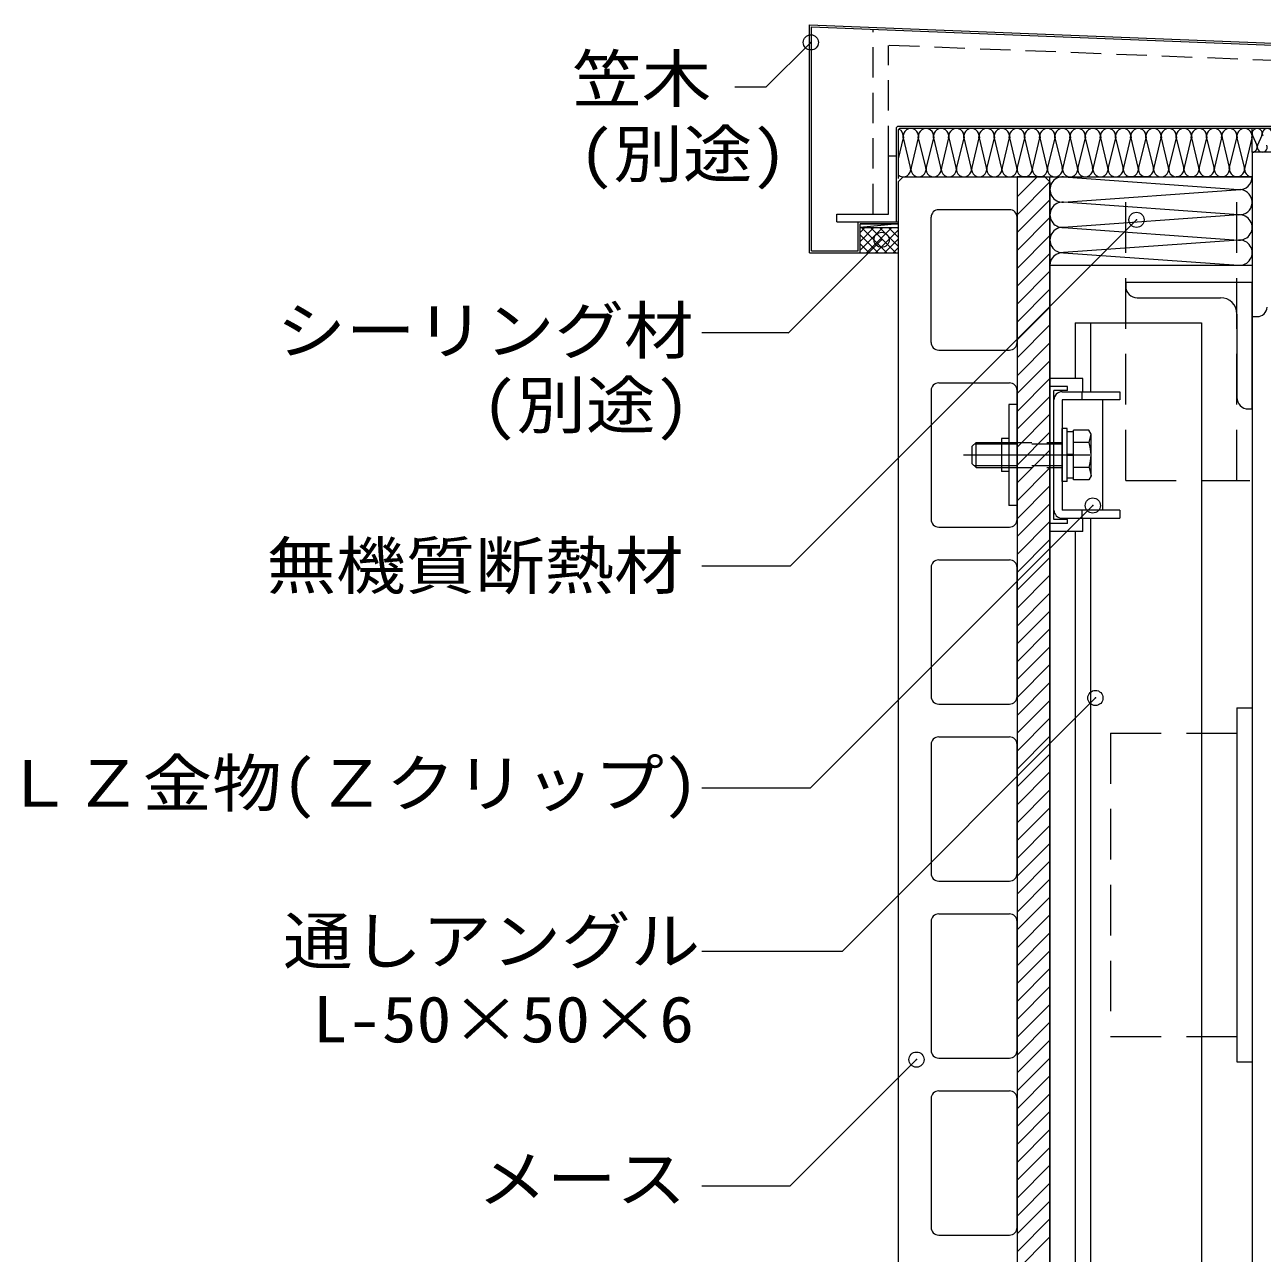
# Model space of a CAD drawing. Units: millimetres on the paper, enlarged 4 times, with parts at other scales. Extents: x -765 to 775, y -516 to 524.
# Drawn here: x -255.6 to -59.8, y -222.2 to -27.8 of the extents above; entities that cross this region are included whole.
import ezdxf
from ezdxf.enums import TextEntityAlignment as Align

# ---------------------------------------------------------------- set-up
doc = ezdxf.new("R2010")
doc.units = ezdxf.units.MM
doc.header["$LTSCALE"] = 4
doc.header["$PDMODE"] = 32
doc.header["$PDSIZE"] = 2.4
for name, pattern in [('CHAIN1', [8, 5, -1, 1, -1]), ('DASHED1', [1.8, 1.2, -0.6]), ('DASHED2', [3, 2, -1]), ('DASHED3', [4, 3, -1])]:
    doc.linetypes.add(name, pattern=pattern)
for name, color, linetype, lineweight in [('0-0_メース', 2, 'Continuous', 18), ('0-1_躯体', 7, 'Continuous', 18), ('0-2_金物', 2, 'Continuous', 18), ('0-3_鋼材', 3, 'Continuous', 18), ('0-4_その他資材', 7, 'Continuous', 18), ('0-5_建具', 7, 'Continuous', 18), ('0-9_部材名・寸法', 7, 'Continuous', 18)]:
    doc.layers.add(name, color=color, linetype=linetype, lineweight=lineweight)
doc.styles.add('ＭＳ ゴシック', font='')
doc.styles.get('ＭＳ ゴシック').set_extended_font_data('MS Gothic')

msp = doc.modelspace()

# ---------------------------------------------------------------- linework, layer by layer
at = {"layer": '0-0_メース'}
for p, q in [((-116.594, -51.9), (-117.393, -52.7)), ((-117.393, -52.7), (-117.393, -287.1)), ((-93.394, -52.7), (-93.394, -287.1)), ((-112.194, -78.1), (-112.194, -58.3)), ((-99.794, -57.1), (-110.994, -57.1)), ((-98.593, -78.1), (-98.593, -58.3)), ((-110.994, -79.3), (-99.794, -79.3)), ((-112.194, -85.7), (-112.194, -106.1)), ((-110.994, -84.5), (-99.794, -84.5)), ((-98.593, -106.1), (-98.593, -85.7)), ((-110.994, -107.3), (-99.794, -107.3)), ((-110.994, -112.5), (-99.794, -112.5)), ((-112.194, -113.7), (-112.194, -134.1)), ((-98.593, -134.1), (-98.593, -113.7)), ((-110.994, -135.3), (-99.794, -135.3)), ((-110.994, -140.5), (-99.794, -140.5)), ((-112.194, -141.7), (-112.194, -162.1)), ((-98.593, -162.1), (-98.593, -141.7)), ((-110.994, -163.3), (-99.794, -163.3)), ((-112.194, -169.7), (-112.194, -190.1)), ((-110.994, -168.5), (-99.794, -168.5)), ((-98.593, -190.1), (-98.593, -169.7)), ((-110.994, -191.3), (-99.794, -191.3)), ((-112.194, -197.7), (-112.194, -218.1)), ((-110.994, -196.5), (-99.794, -196.5)), ((-98.593, -218.1), (-98.593, -197.7)), ((-110.994, -219.3), (-99.794, -219.3))]:
    msp.add_line(p, q, dxfattribs=at)
msp.add_lwpolyline([(-116.594, -51.9), (-94.194, -51.9), (-93.394, -52.7)], dxfattribs=at)
for centre, start, end in [((-110.994, -58.3), 90, 180), ((-99.794, -58.3), 0, 90), ((-110.994, -78.1), 180, 270), ((-99.794, -78.1), 270, 0), ((-110.994, -85.7), 90, 180), ((-99.794, -85.7), 0, 90), ((-110.994, -106.1), 180, 270), ((-99.794, -106.1), 270, 0), ((-110.994, -113.7), 90, 180), ((-99.794, -113.7), 0, 90), ((-110.994, -134.1), 180, 270), ((-99.794, -134.1), 270, 0), ((-110.994, -141.7), 90, 180), ((-99.794, -141.7), 0, 90), ((-110.994, -162.1), 180, 270), ((-99.794, -162.1), 270, 0), ((-110.994, -169.7), 90, 180), ((-99.794, -169.7), 0, 90), ((-110.994, -190.1), 180, 270), ((-99.794, -190.1), 270, 0), ((-110.994, -197.7), 90, 180), ((-99.794, -197.7), 0, 90), ((-110.994, -218.1), 180, 270), ((-99.794, -218.1), 270, 0)]:
    msp.add_arc(centre, 1.2, start, end, dxfattribs=at)
at = {"layer": '0-1_躯体', "color": 3}
for p, q in [((0.6, -48.006), (-61.393, -48.006)), ((-61.393, -48.006), (-61.393, -391.9)), ((-61.408, -74.006), (-60.608, -74.006))]:
    msp.add_line(p, q, dxfattribs=at)
msp.add_arc((-60.6, -72.406), 1.6, 270, 355.59996, dxfattribs=at)
at = {"layer": '0-2_金物'}
for p, q in [((-88.193, -83.8), (-93.393, -83.8)), ((-93.393, -108), (-93.393, -83.8)), ((-88.193, -85.9), (-88.193, -83.8)), ((-93.393, -106.74), (-93.393, -85.06)), ((-90.593, -85.06), (-93.393, -85.06)), ((-92.753, -106.1), (-92.753, -85.7)), ((-90.593, -85.7), (-92.753, -85.7)), ((-91.473, -85.9), (-82.353, -85.9)), ((-90.593, -85.7), (-90.593, -85.06)), ((-88.353, -85.9), (-88.353, -87.18)), ((-82.353, -85.9), (-82.353, -87.18)), ((-98.593, -87.9), (-99.873, -87.9)), ((-99.873, -87.9), (-99.873, -103.9)), ((-98.593, -87.9), (-98.593, -103.9)), ((-92.753, -104.62), (-92.753, -87.18)), ((-91.473, -87.18), (-91.473, -104.62)), ((-82.353, -87.18), (-91.473, -87.18)), ((-84.993, -104.62), (-84.993, -87.18)), ((-90.673, -91.701), (-91.473, -91.701)), ((-91.473, -100.1), (-91.473, -91.701)), ((-90.673, -100.1), (-90.673, -91.701)), ((-89.673, -99.826), (-89.673, -91.976)), ((-87.234, -91.976), (-89.673, -91.976)), ((-86.873, -92.601), (-87.234, -91.975)), ((-105.671, -94.501), (-105.071, -93.901)), ((-105.071, -97.901), (-105.071, -93.901)), ((-105.071, -93.901), (-101.073, -93.901)), ((-101.073, -93.3), (-101.073, -98.5)), ((-99.873, -93.3), (-101.073, -93.3)), ((-89.673, -92.222), (-90.673, -92.222)), ((-89.673, -99.58), (-89.673, -92.222)), ((-87.203, -93.937), (-89.673, -93.937)), ((-87.203, -93.939), (-86.873, -92.601)), ((-86.873, -99.2), (-86.873, -92.601)), ((-105.671, -97.3), (-105.671, -94.501)), ((-101.073, -94.181), (-105.351, -94.181)), ((-89.673, -95.82), (-90.673, -95.82)), ((-105.671, -97.3), (-105.071, -97.901)), ((-101.073, -97.62), (-105.351, -97.62)), ((-105.071, -97.901), (-101.073, -97.901)), ((-89.673, -95.98), (-90.673, -95.98)), ((-87.203, -97.863), (-89.673, -97.863)), ((-87.203, -97.863), (-86.873, -99.2)), ((-99.873, -98.5), (-101.073, -98.5)), ((-89.673, -99.58), (-90.673, -99.58)), ((-90.673, -100.1), (-91.473, -100.1)), ((-98.593, -103.9), (-99.873, -103.9)), ((-82.353, -104.62), (-91.473, -104.62)), ((-88.353, -104.62), (-88.353, -105.9)), ((-82.353, -104.62), (-82.353, -105.9)), ((-90.593, -106.74), (-93.393, -106.74)), ((-90.593, -106.1), (-92.753, -106.1)), ((-91.473, -105.9), (-82.353, -105.9)), ((-90.593, -106.74), (-90.593, -106.1)), ((-88.193, -108), (-88.193, -105.9)), ((-88.193, -108), (-93.393, -108))]:
    msp.add_line(p, q, dxfattribs=at)
at = {"layer": '0-2_金物', "linetype": 'DASHED1'}
for p, q in [((-101.073, -93.901), (-91.473, -93.901)), ((-91.473, -94.181), (-101.073, -94.181)), ((-91.473, -97.62), (-101.073, -97.62)), ((-101.073, -97.901), (-91.473, -97.901))]:
    msp.add_line(p, q, dxfattribs=at)
at = {"layer": '0-2_金物', "linetype": 'CHAIN1'}
msp.add_line((-107.07, -95.9), (-84.97, -95.9), dxfattribs=at)
at = {"layer": '0-2_金物'}
msp.add_lwpolyline([(-86.873, -99.2), (-87.234, -99.826), (-89.673, -99.826)], dxfattribs=at)
for centre, radius, start, end in [((-91.473, -87.18), 1.28, 90, 180), ((-92.872, -95.9), 5.999, 340.90353, 19.09712), ((-91.473, -104.62), 1.28, 180, 270)]:
    msp.add_arc(centre, radius, start, end, dxfattribs=at)
at = {"layer": '0-3_鋼材', "linetype": 'DASHED2'}
for p, q in [((-81.399, -99.925), (-81.399, -51.925)), ((-63.799, -99.925), (-63.799, -51.925)), ((-81.399, -99.925), (-69.426, -99.925)), ((-83.794, -139.9), (-83.794, -187.9)), ((-83.794, -139.9), (-69.393, -139.9)), ((-83.794, -187.9), (-69.393, -187.9))]:
    msp.add_line(p, q, dxfattribs=at)
at = {"layer": '0-3_鋼材'}
for p, q in [((-81.393, -68.621), (-81.393, -69.221)), ((-61.393, -68.621), (-81.393, -68.621)), ((-61.393, -88.621), (-61.393, -68.621)), ((-79.593, -71.021), (-66.393, -71.021)), ((-63.793, -73.621), (-63.793, -86.821)), ((-89.393, -75.021), (-69.393, -75.021)), ((-89.393, -75.021), (-89.393, -83.8)), ((-86.994, -75.021), (-86.994, -85.9)), ((-69.393, -75.021), (-69.393, -391.9)), ((-61.994, -88.621), (-61.393, -88.621)), ((-69.426, -99.925), (-61.742, -99.925)), ((-86.994, -105.9), (-86.994, -225.9)), ((-89.393, -108), (-89.393, -223.8)), ((-63.793, -135.9), (-61.393, -135.9)), ((-63.793, -135.9), (-63.793, -191.9)), ((-61.393, -135.9), (-61.393, -191.9)), ((-69.393, -139.9), (-63.793, -139.9)), ((-69.393, -187.9), (-63.793, -187.9)), ((-63.793, -191.9), (-61.393, -191.9))]:
    msp.add_line(p, q, dxfattribs=at)
for centre, radius, start, end in [((-79.593, -69.221), 1.8, 180, 270.00002), ((-66.393, -73.621), 2.6, 0, 90), ((-61.994, -86.821), 1.8, 180, 270.00002)]:
    msp.add_arc(centre, radius, start, end, dxfattribs=at)
at = {"layer": '0-4_その他資材'}
for p, q in [((-98.594, -55.072), (-95.422, -51.9)), ((-94.194, -51.9), (-98.594, -51.9)), ((-98.594, -51.9), (-98.594, -287.9)), ((-98.594, -57.901), (-93.394, -52.7)), ((-94.194, -51.9), (-61.393, -51.9)), ((-93.394, -391.9), (-93.394, -51.9)), ((-91.248, -51.906), (-63.538, -53.92)), ((-91.253, -55.895), (-63.253, -53.92)), ((-98.594, -60.729), (-93.394, -55.529)), ((-63.537, -57.895), (-91.25, -55.905)), ((-98.594, -63.558), (-93.394, -58.357)), ((-63.537, -57.905), (-91.25, -59.895)), ((-123.426, -63.921), (-123.426, -59.325)), ((-117.393, -59.325), (-123.426, -59.325)), ((-117.426, -59.325), (-123.426, -59.925)), ((-123.426, -59.925), (-117.393, -59.925)), ((-91.25, -59.905), (-63.537, -61.895)), ((-98.594, -66.386), (-93.394, -61.186)), ((-63.537, -61.905), (-91.25, -63.895)), ((-123.426, -63.925), (-117.393, -63.925)), ((-98.594, -69.214), (-93.394, -64.014)), ((-91.25, -63.905), (-63.537, -65.895)), ((-93.394, -65.9), (-61.393, -65.9)), ((-98.594, -72.043), (-93.394, -66.842)), ((-98.594, -74.871), (-93.394, -69.671)), ((-98.594, -77.7), (-93.394, -72.499)), ((-98.594, -80.528), (-93.394, -75.328)), ((-98.594, -83.357), (-93.394, -78.156)), ((-98.594, -86.185), (-93.394, -80.985)), ((-98.594, -89.013), (-93.394, -83.813)), ((-98.594, -91.842), (-93.394, -86.641)), ((-98.594, -94.67), (-93.394, -89.47)), ((-98.594, -97.499), (-93.394, -92.298)), ((-98.594, -100.327), (-93.394, -95.127)), ((-98.594, -103.156), (-93.394, -97.955)), ((-98.594, -105.984), (-93.394, -100.784)), ((-98.594, -108.812), (-93.394, -103.612)), ((-98.594, -111.641), (-93.394, -106.44)), ((-98.594, -114.469), (-93.394, -109.269)), ((-98.594, -117.298), (-93.394, -112.097)), ((-98.594, -120.126), (-93.394, -114.926)), ((-98.594, -122.955), (-93.394, -117.754)), ((-98.594, -125.783), (-93.394, -120.583)), ((-98.594, -128.611), (-93.394, -123.411)), ((-98.594, -131.44), (-93.394, -126.239)), ((-98.594, -134.268), (-93.394, -129.068)), ((-98.594, -137.097), (-93.394, -131.896)), ((-98.594, -139.925), (-93.394, -134.725)), ((-98.594, -142.754), (-93.394, -137.553)), ((-98.594, -145.582), (-93.394, -140.382)), ((-98.594, -148.41), (-93.394, -143.21)), ((-98.594, -151.239), (-93.394, -146.038)), ((-98.594, -154.067), (-93.394, -148.867)), ((-98.594, -156.896), (-93.394, -151.695)), ((-98.594, -159.724), (-93.394, -154.524)), ((-98.594, -162.553), (-93.394, -157.352)), ((-98.594, -165.381), (-93.394, -160.181)), ((-98.594, -168.209), (-93.394, -163.009)), ((-98.594, -171.038), (-93.394, -165.837)), ((-98.594, -173.866), (-93.394, -168.666)), ((-98.594, -176.695), (-93.394, -171.494)), ((-98.594, -179.523), (-93.394, -174.323)), ((-98.594, -182.351), (-93.394, -177.151)), ((-98.593, -185.179), (-93.394, -179.979)), ((-98.593, -188.008), (-93.394, -182.808)), ((-98.594, -190.837), (-93.394, -185.636)), ((-98.594, -193.665), (-93.394, -188.465)), ((-98.594, -196.494), (-93.394, -191.293)), ((-98.594, -199.322), (-93.394, -194.122)), ((-98.594, -202.15), (-93.394, -196.95)), ((-98.594, -204.979), (-93.394, -199.778)), ((-98.594, -207.807), (-93.394, -202.607)), ((-98.594, -210.636), (-93.394, -205.435)), ((-98.594, -213.464), (-93.394, -208.264)), ((-98.594, -216.293), (-93.394, -211.092)), ((-98.594, -219.121), (-93.394, -213.921)), ((-98.594, -221.949), (-93.394, -216.749)), ((-98.594, -224.778), (-93.394, -219.577))]:
    msp.add_line(p, q, dxfattribs=at)
at = {"layer": '0-4_その他資材', "linetype": 'DASHED3'}
msp.add_line((-61.393, -51.925), (-81.399, -51.925), dxfattribs=at)
at = {"layer": '0-4_その他資材', "color": 4, "lineweight": 9}
for p, q in [((-123.426, -60.697), (-122.654, -59.925)), ((-123.426, -62.111), (-121.24, -59.925)), ((-123.426, -63.525), (-119.826, -59.925)), ((-123.18, -59.925), (-119.18, -63.925)), ((-122.411, -63.925), (-118.411, -59.925)), ((-121.765, -59.925), (-117.765, -63.925)), ((-120.997, -63.925), (-117.393, -60.321)), ((-120.351, -59.925), (-117.393, -62.883)), ((-118.937, -59.925), (-117.393, -61.468)), ((-117.523, -59.925), (-117.393, -60.054)), ((-123.426, -61.093), (-120.594, -63.925)), ((-123.426, -62.507), (-122.008, -63.925)), ((-119.583, -63.925), (-117.393, -61.736)), ((-123.426, -63.921), (-123.422, -63.925)), ((-118.169, -63.925), (-117.393, -63.15))]:
    msp.add_line(p, q, dxfattribs=at)
at = {"layer": '0-4_その他資材'}
msp.add_lwpolyline([(-117.393, -59.325), (-117.393, -59.925), (-117.393, -63.925)], dxfattribs=at)
for centre, start, end in [((-91.394, -53.9), 85.8427, 274.0354), ((-63.394, -51.925), 265.8427, 0.70639), ((-63.394, -55.9), 265.89342, 83.37579), ((-91.394, -57.9), 85.89342, 274.10657), ((-63.394, -59.9), 265.89342, 94.10657), ((-91.394, -61.9), 85.89342, 274.10657), ((-63.394, -63.9), 265.89342, 94.10657), ((-91.394, -65.9), 85.89342, 180)]:
    msp.add_arc(centre, 2, start, end, dxfattribs=at)
at = {"layer": '0-5_建具'}
for p, q in [((-131.426, -27.845), (22.574, -33.912)), ((-131.426, -63.925), (-131.426, -27.845)), ((-131.106, -28.177), (22.254, -34.22)), ((-131.106, -63.605), (-131.106, -28.177)), ((-117.746, -44.325), (-117.746, -59.005)), ((-117.426, -44.645), (-117.426, -52.17)), ((10.174, -43.925), (-117.358, -43.925)), ((9.854, -44.245), (-117.01, -44.245)), ((-61.393, -48.006), (-61.393, -44.245)), ((-116.627, -45.727), (-117.426, -49.036)), ((-115.427, -50.419), (-116.56, -45.727)), ((-114.227, -45.727), (-115.36, -50.419)), ((-113.027, -50.419), (-114.16, -45.727)), ((-111.827, -45.727), (-112.96, -50.419)), ((-110.627, -50.419), (-111.76, -45.727)), ((-109.427, -45.727), (-110.56, -50.419)), ((-108.227, -50.419), (-109.36, -45.727)), ((-107.027, -45.727), (-108.16, -50.419)), ((-105.827, -50.419), (-106.96, -45.727)), ((-104.627, -45.727), (-105.76, -50.419)), ((-103.427, -50.419), (-104.56, -45.727)), ((-102.227, -45.727), (-103.36, -50.419)), ((-101.027, -50.419), (-102.16, -45.727)), ((-99.827, -45.727), (-100.96, -50.419)), ((-98.627, -50.419), (-99.76, -45.727)), ((-97.427, -45.727), (-98.56, -50.419)), ((-96.227, -50.419), (-97.36, -45.727)), ((-95.027, -45.727), (-96.16, -50.419)), ((-93.827, -50.419), (-94.96, -45.727)), ((-92.627, -45.727), (-93.76, -50.419)), ((-91.427, -50.419), (-92.56, -45.727)), ((-90.227, -45.727), (-91.36, -50.419)), ((-89.027, -50.419), (-90.16, -45.727)), ((-87.827, -45.727), (-88.96, -50.419)), ((-86.627, -50.419), (-87.76, -45.727)), ((-85.427, -45.727), (-86.56, -50.419)), ((-84.227, -50.419), (-85.36, -45.727)), ((-83.027, -45.727), (-84.16, -50.419)), ((-81.827, -50.419), (-82.96, -45.727)), ((-80.627, -45.727), (-81.76, -50.419)), ((-79.427, -50.419), (-80.56, -45.727)), ((-78.227, -45.727), (-79.36, -50.419)), ((-77.027, -50.419), (-78.16, -45.727)), ((-75.827, -45.727), (-76.96, -50.419)), ((-74.627, -50.419), (-75.76, -45.727)), ((-73.427, -45.727), (-74.56, -50.419)), ((-72.227, -50.419), (-73.36, -45.727)), ((-71.027, -45.727), (-72.16, -50.419)), ((-69.827, -50.419), (-70.96, -45.727)), ((-68.627, -45.727), (-69.76, -50.419)), ((-67.427, -50.419), (-68.56, -45.727)), ((-66.227, -45.727), (-67.36, -50.419)), ((-66.16, -45.727), (-65.027, -50.419)), ((-64.96, -50.419), (-63.827, -45.727)), ((-62.627, -50.419), (-63.76, -45.727)), ((-61.427, -45.727), (-62.56, -50.419)), ((-61.326, -45.366), (-60.661, -46.885)), ((-59.861, -45.366), (-60.526, -46.885)), ((-117.746, -48.616), (-118.946, -48.616)), ((-118.946, -57.805), (-118.946, -48.616)), ((-127.106, -59.005), (-127.106, -57.805)), ((-127.106, -57.805), (-118.946, -57.805)), ((-127.106, -59.005), (-117.446, -59.005)), ((-123.746, -63.605), (-123.746, -59.005)), ((-123.426, -59.325), (-117.426, -59.325)), ((-123.426, -63.925), (-123.426, -59.325)), ((-131.426, -63.925), (-123.426, -63.925)), ((-131.106, -63.605), (-123.746, -63.605))]:
    msp.add_line(p, q, dxfattribs=at)
at = {"layer": '0-5_建具', "linetype": 'DASHED1'}
for p, q in [((-121.346, -57.805), (-121.346, -28.562)), ((-118.946, -48.616), (-118.946, -31.137)), ((-118.839, -31.062), (11.774, -36.209))]:
    msp.add_line(p, q, dxfattribs=at)
at = {"layer": '0-5_建具'}
for centre, radius, start, end in [((-117.346, -44.325), 0.4, 90, 180), ((-117.026, -44.645), 0.4, 90, 180), ((-117.794, -45.445), 1.2, 346.42509, 65.63205), ((-115.393, -45.445), 1.2, 346.42509, 193.57489), ((-112.994, -45.445), 1.2, 346.42509, 193.57489), ((-110.593, -45.445), 1.2, 346.42509, 193.57489), ((-108.194, -45.445), 1.2, 346.42509, 193.57489), ((-105.793, -45.445), 1.2, 346.42509, 193.57489), ((-103.393, -45.445), 1.2, 346.42509, 193.57489), ((-100.994, -45.445), 1.2, 346.42509, 193.57489), ((-98.593, -45.445), 1.2, 346.42509, 193.57489), ((-96.194, -45.445), 1.2, 346.42509, 193.57489), ((-93.793, -45.445), 1.2, 346.42509, 193.57489), ((-91.394, -45.445), 1.2, 346.42509, 193.57489), ((-88.993, -45.445), 1.2, 346.42509, 193.57489), ((-86.593, -45.445), 1.2, 346.42509, 193.57489), ((-84.194, -45.445), 1.2, 346.42509, 193.57489), ((-81.793, -45.445), 1.2, 346.42509, 193.57489), ((-79.394, -45.445), 1.2, 346.42509, 193.57489), ((-76.993, -45.445), 1.2, 346.42509, 193.57489), ((-74.594, -45.445), 1.2, 346.42509, 193.57489), ((-72.193, -45.445), 1.2, 346.42509, 193.57489), ((-69.793, -45.445), 1.2, 346.42509, 193.57489), ((-67.394, -45.445), 1.2, 346.42509, 193.57489), ((-64.993, -45.445), 1.2, 346.42509, 193.57489), ((-62.594, -45.445), 1.2, 346.42509, 193.57489), ((-60.594, -45.045), 0.8, 336.33649, 203.6635), ((-58.994, -45.045), 0.8, 336.33649, 203.6635), ((-61.393, -47.206), 0.8, 270, 23.6635), ((-59.794, -47.206), 0.8, 156.33649, 23.6635), ((-116.594, -50.7), 1.2, 226.07211, 13.57489), ((-114.193, -50.7), 1.2, 166.42509, 13.57489), ((-111.793, -50.7), 1.2, 166.42509, 13.57489), ((-109.394, -50.7), 1.2, 166.42509, 13.57489), ((-106.993, -50.7), 1.2, 166.42509, 13.57489), ((-104.594, -50.7), 1.2, 166.42509, 13.57489), ((-102.193, -50.7), 1.2, 166.42509, 13.57489), ((-99.794, -50.7), 1.2, 166.42509, 13.57489), ((-97.393, -50.7), 1.2, 166.42509, 13.57489), ((-94.993, -50.7), 1.2, 166.42509, 13.57489), ((-92.594, -50.7), 1.2, 166.42509, 13.57489), ((-90.193, -50.7), 1.2, 166.42509, 13.57489), ((-87.794, -50.7), 1.2, 166.42509, 13.57489), ((-85.393, -50.7), 1.2, 166.42509, 13.57489), ((-82.994, -50.7), 1.2, 166.42509, 13.57489), ((-80.593, -50.7), 1.2, 166.42509, 13.57489), ((-78.193, -50.7), 1.2, 166.42509, 13.57489), ((-75.794, -50.7), 1.2, 166.42509, 13.57489), ((-73.393, -50.7), 1.2, 166.42509, 13.57489), ((-70.994, -50.7), 1.2, 166.42509, 13.57489), ((-68.593, -50.7), 1.2, 166.42509, 13.57489), ((-66.194, -50.7), 1.2, 166.42509, 13.57489), ((-63.793, -50.7), 1.2, 166.42509, 13.57489), ((-61.393, -50.7), 1.2, 166.42509, 269.99998)]:
    msp.add_arc(centre, radius, start, end, dxfattribs=at)
at = {"layer": '0-9_部材名・寸法'}
for p, q in [((-131.221, -30.638), (-138.326, -37.743)), ((-138.326, -37.743), (-143.236, -37.743)), ((-79.695, -58.7), (-134.486, -113.49)), ((-120.024, -61.875), (-134.795, -76.646)), ((-134.756, -76.577), (-148.451, -76.577)), ((-134.506, -113.49), (-148.451, -113.49)), ((-86.195, -134.342), (-126.282, -174.43)), ((-126.282, -174.43), (-148.451, -174.43)), ((-114.503, -191.549), (-134.524, -211.57)), ((-134.524, -211.57), (-148.451, -211.57))]:
    msp.add_line(p, q, dxfattribs=at)
msp.add_lwpolyline([(-86.607, -103.899), (-131.315, -148.606), (-148.451, -148.606)], dxfattribs=at)
for p in [(-131.221, -30.638), (-79.695, -58.7), (-120.024, -61.875), (-86.607, -103.899), (-86.195, -134.342), (-114.503, -191.549)]:
    msp.add_point(p, dxfattribs=at)

# ---------------------------------------------------------------- texts
at = {"layer": '0-9_部材名・寸法', "style": 'ＭＳ ゴシック', "width": 1.1}
for s, p in [('笠木', (-168.97, -42.272)), ('(別途)', (-167.952, -54.149)), ('シーリング材', (-215.775, -82.091)), ('(別途)', (-183.282, -93.882)), ('無機質断熱材', (-217.343, -119.286)), ('ＬＺ金物(Ｚクリップ)', (-258.95, -153.71)), ('通しアングル', (-214.731, -178.641)), ('L-50×50×6', (-210.053, -191.027)), ('メース', (-183.973, -216.275))]:
    msp.add_text(s, height=7.331, dxfattribs=at).set_placement(p, align=Align.BOTTOM_LEFT)

doc.saveas('drawing.dxf')
